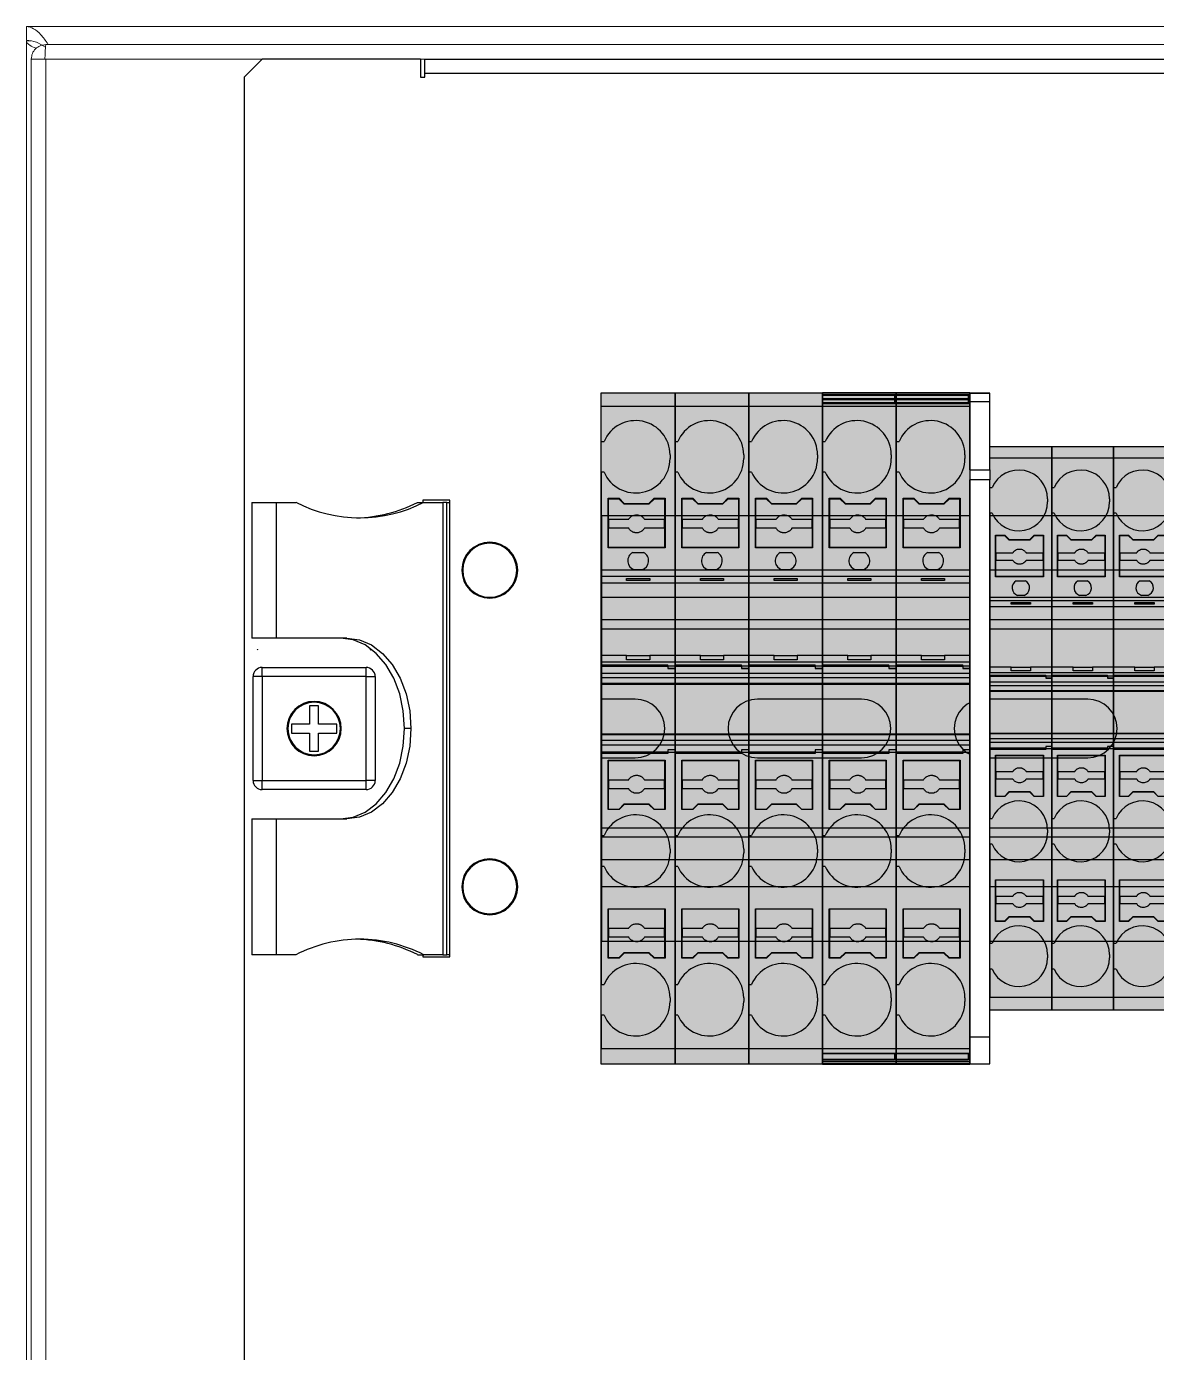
# Model space of a CAD drawing. Header units: millimetres. Extents: x -559267 to 5835, y 0 to 209897.
# Drawn here: x 1470 to 1594.9, y 3627.6 to 3774.2 of the extents above; entities that cross this region are included whole.
import ezdxf

# ---------------------------------------------------------------- set-up
doc = ezdxf.new("R2010")
doc.units = ezdxf.units.MM
doc.set_wipeout_variables(frame=1)

# ---------------------------------------------------------------- blocks, each defined once
blk = doc.blocks.new('A$C33a7f11e')
at = {"color": 7, "linetype": 'Continuous', "lineweight": 25}
for p, q in [((2, 148), (0, 146)), ((19.5, 148), (2, 148)), ((19.5, 148), (19.5, 146)), ((20, 146.4), (20, 148)), ((20, 148), (330, 148)), ((0, 146), (0, 2)), ((19.5, 146), (20, 146)), ((20, 146), (20, 146.4)), ((330, 146.4), (20, 146.4)), ((0.87, 99), (0.87, 84)), ((0.87, 99), (3.6, 99)), ((3.6, 84), (3.6, 99)), ((3.6, 99), (5.73, 99)), ((19.16, 99), (19.87, 99)), ((19.75, 99.25), (19.75, 99)), ((22.75, 99.25), (19.75, 99.25)), ((19.87, 99), (21.99, 99)), ((21.99, 99), (21.99, 49)), ((22.41, 99), (21.99, 99)), ((22.41, 49), (22.41, 99)), ((22.41, 99), (22.75, 99)), ((22.75, 48.75), (22.75, 99.25)), ((39.5, 97.5), (39.5, 50.5)), ((310.5, 97.5), (39.5, 97.5)), ((24.17, 91.5), (24.07, 91.5)), ((30.16, 91.5), (30.25, 91.5)), ((310.5, 91.5), (39.5, 91.5)), ((310.5, 86), (39.5, 86)), ((3.6, 84), (0.87, 84)), ((11.38, 84), (3.6, 84)), ((1.5, 82.73), (1.46, 82.71)), ((1.5, 82.76), (1.5, 82.73)), ((1.54, 82.71), (1.5, 82.73)), ((13.96, 82.71), (14, 82.73)), ((14, 82.76), (14, 82.73)), ((14, 82.73), (14.04, 82.71)), ((2, 79.75), (2, 80.75)), ((2, 80.75), (13.5, 80.75)), ((13.5, 79.75), (13.5, 80.75)), ((1, 68.25), (1, 79.75)), ((2, 79.75), (1, 79.75)), ((2, 79.75), (2, 68.25)), ((13.5, 79.75), (2, 79.75)), ((13.5, 79.75), (14.5, 79.75)), ((13.5, 68.25), (13.5, 79.75)), ((14.5, 79.75), (14.5, 68.25)), ((8.25, 76.5), (7.25, 76.5)), ((7.25, 76.5), (7.25, 74.5)), ((8.25, 74.5), (8.25, 76.5)), ((43.25, 77.25), (39.5, 77.25)), ((68.25, 77.25), (56.75, 77.25)), ((93.25, 77.25), (81.75, 77.25)), ((7.25, 74.5), (5.25, 74.5)), ((5.25, 74.5), (5.25, 73.5)), ((5.25, 73.5), (7.25, 73.5)), ((7.25, 73.5), (7.25, 71.5)), ((10.25, 74.5), (8.25, 74.5)), ((8.25, 71.5), (8.25, 73.5)), ((8.25, 73.5), (10.25, 73.5)), ((10.25, 73.5), (10.25, 74.5)), ((18.45, 74), (17.75, 74)), ((7.25, 71.5), (8.25, 71.5)), ((39.5, 70.75), (43.25, 70.75)), ((56.75, 70.75), (68.25, 70.75)), ((81.75, 70.75), (93.25, 70.75)), ((1, 68.25), (2, 68.25)), ((2, 67.25), (2, 68.25)), ((2, 68.25), (13.5, 68.25)), ((13.5, 67.25), (13.5, 68.25)), ((14.5, 68.25), (13.5, 68.25)), ((13.5, 67.25), (2, 67.25)), ((0.87, 64), (0.87, 49)), ((0.87, 64), (3.6, 64)), ((3.6, 49), (3.6, 64)), ((3.6, 64), (11.38, 64)), ((310.5, 62), (39.5, 62)), ((24.17, 56.5), (24.07, 56.5)), ((30.16, 56.5), (30.25, 56.5)), ((310.5, 56.5), (39.5, 56.5)), ((39.5, 50.5), (310.5, 50.5)), ((3.6, 49), (0.87, 49)), ((5.73, 49), (3.6, 49)), ((19.16, 49), (19.87, 49)), ((19.75, 49), (19.75, 48.75)), ((19.75, 48.75), (22.75, 48.75)), ((21.99, 49), (19.87, 49)), ((21.99, 49), (22.41, 49)), ((22.75, 49), (22.41, 49))]:
    blk.add_line(p, q, dxfattribs=at)
at = {"color": 8, "linetype": 'Continuous', "lineweight": 25}
for p, q in [((310.5, 88.5), (39.5, 88.5)), ((310.5, 85), (39.5, 85)), ((310.5, 63), (39.5, 63)), ((310.5, 59.5), (39.5, 59.5))]:
    blk.add_line(p, q, dxfattribs=at)
at = {"color": 7, "linetype": 'Continuous', "lineweight": 25, "flags": 128}
for points in [[(17.75, 74), (17.61, 75.95), (17.21, 77.83), (16.55, 79.56), (15.67, 81.07), (14.6, 82.31), (13.38, 83.24), (12.05, 83.81), (10.67, 84)], [(11.38, 84), (12.76, 83.81), (14.09, 83.24), (15.31, 82.31), (16.38, 81.07), (17.26, 79.56), (17.91, 77.83), (18.32, 75.95), (18.45, 74)], [(10.67, 64), (12.05, 64.19), (13.38, 64.76), (14.6, 65.69), (15.67, 66.93), (16.55, 68.44), (17.21, 70.17), (17.61, 72.05), (17.75, 74)], [(18.45, 74), (18.32, 72.05), (17.91, 70.17), (17.26, 68.44), (16.38, 66.93), (15.31, 65.69), (14.09, 64.76), (12.76, 64.19), (11.38, 64)]]:
    blk.add_lwpolyline(points, dxfattribs=at)
at = {"color": 7, "linetype": 'Continuous', "lineweight": 25}
for centre, radius, start, end in [((12.8, 112.79), 15.49, 242.8446, 297.1554), ((12, 113.08), 15.8, 271.6184, 296.9703), ((27.16, 91.5), 3.09, 0, 180), ((27.16, 91.5), 2.99, 0, 180), ((27.16, 91.5), 3.09, 180, 0), ((27.16, 91.5), 2.99, 180, 0), ((2, 79.75), 1, 90, 180), ((13.5, 79.75), 1, 0, 90), ((7.75, 74), 3, 0, 180), ((7.75, 74), 2.9, 0, 180), ((43.25, 74), 3.25, 0, 90), ((56.75, 74), 3.25, 90, 270), ((68.25, 74), 3.25, 0, 90), ((81.75, 74), 3.25, 90, 270), ((93.25, 74), 3.25, 0, 90), ((7.75, 74), 3, 180, 0), ((7.75, 74), 2.9, 180, 0), ((43.25, 74), 3.25, 270, 0), ((68.25, 74), 3.25, 270, 0), ((93.25, 74), 3.25, 270, 0), ((2, 68.25), 1, 180, 270), ((13.5, 68.25), 1, 270, 0), ((27.16, 56.5), 3.09, 0, 180), ((27.16, 56.5), 2.99, 0, 180), ((27.16, 56.5), 3.09, 180, 0), ((27.16, 56.5), 2.99, 180, 0), ((12.88, 34.95), 15.76, 90.2938, 116.9834), ((12, 34.92), 15.8, 63.0301, 88.3813), ((12.72, 34.95), 15.76, 63.0166, 89.7062)]:
    blk.add_arc(centre, radius, start, end, dxfattribs=at)
blk = doc.blocks.new('*U215')
blk.add_blockref('A$C33a7f11e', (-12, 536.23))
blk = doc.blocks.new('VPR-6-GY')
at = {"true_color": 0x939598}
h = blk.add_hatch(color=252, dxfattribs=at)
h.dxf.hatch_style = 1
h.paths.add_polyline_path([(0, 37.11), (0, -37.11), (8.15, -37.11), (8.15, 37.11)])
at = {"color": 0, "linetype": 'Continuous', "lineweight": 25}
for p, q in [((8.15, 35.59), (0, 35.59)), ((0, 31.73), (0.31, 31.73)), ((0, 28.33), (0, 31.73)), ((7.6, 30.23), (7.6, 29.83)), ((0.31, 28.33), (0, 28.33)), ((0, 28.33), (0, 16.79)), ((0.75, 25.45), (1.96, 25.45)), ((0.75, 19.95), (0.75, 25.45)), ((0.8, 23.13), (0.8, 25.4)), ((0.8, 25.4), (1.93, 25.4)), ((1.93, 25.4), (2.51, 24.83)), ((1.96, 25.45), (2.53, 24.88)), ((5.27, 24.88), (5.85, 25.45)), ((5.29, 24.83), (5.87, 25.4)), ((5.85, 25.45), (7.05, 25.45)), ((5.87, 25.4), (7, 25.4)), ((7, 25.4), (7, 23.13)), ((7.05, 25.45), (7.05, 19.95)), ((2.51, 24.83), (5.29, 24.83)), ((2.53, 24.88), (5.27, 24.88)), ((0.8, 23.13), (3.03, 23.13)), ((0.8, 23.13), (0.8, 22.13)), ((0.8, 20), (0.8, 22.13)), ((3.03, 22.13), (0.8, 22.13)), ((4.77, 23.13), (7, 23.13)), ((7, 22.13), (4.77, 22.13)), ((7, 22.13), (7, 23.13)), ((7, 22.13), (7, 20)), ((7.05, 19.95), (0.75, 19.95)), ((7, 20), (0.8, 20)), ((3.48, 19.45), (4.67, 19.45)), ((8.15, 16.79), (0, 16.79)), ((0, 16.79), (0, 16.08)), ((2.8, 16.37), (2.8, 16.58)), ((2.8, 16.58), (5.35, 16.58)), ((5.35, 16.37), (2.8, 16.37)), ((4.5, 17.53), (3.65, 17.53)), ((5.35, 16.58), (5.35, 16.37)), ((8.15, 16.79), (8.15, 16.08)), ((0, 16.08), (8.15, 16.08)), ((0, 16.08), (0, 8.08)), ((8.15, 16.08), (8.15, 8.08)), ((2.8, 8.08), (0, 8.08)), ((0, 8.08), (0, 7.36)), ((0, 7.03), (0, 7.36)), ((0, 7.36), (8.15, 7.36)), ((2.8, 7.58), (2.8, 8.08)), ((2.8, 8.08), (5.35, 8.08)), ((5.35, 7.58), (2.8, 7.58)), ((8.15, 8.08), (5.35, 8.08)), ((5.35, 8.08), (5.35, 7.58)), ((8.15, 8.08), (8.15, 7.36)), ((8.15, 6.92), (8.15, 7.36)), ((0, 7.03), (7.35, 7.03)), ((0, 6.83), (0, 6.12)), ((7.35, 6.83), (0, 6.83)), ((0, 6.12), (8.15, 6.12)), ((7.35, 6.92), (7.35, 7.03)), ((7.35, 6.92), (8.15, 6.92)), ((7.35, 6.92), (7.35, 6.63)), ((8.15, 6.63), (7.35, 6.63)), ((7.35, 6.63), (7.35, 6.61)), ((7.35, 6.61), (8.15, 6.61)), ((8.15, 6.92), (8.15, 6.63)), ((8.15, 6.63), (8.15, 6.61)), ((8.15, 6.12), (8.15, 6.56)), ((8.15, 5.6), (0, 5.6)), ((0, 5.6), (0, 4.95)), ((8.15, 4.95), (0, 4.95)), ((0, 4.9), (8.15, 4.9)), ((0, 4.86), (0, -0.61)), ((8.15, 4.95), (8.15, 5.6)), ((8.15, 4.86), (8.15, -0.61)), ((8.15, -0.65), (0, -0.65)), ((8.15, -0.7), (0, -0.7)), ((0, -0.7), (0, -1.35)), ((8.15, -1.35), (0, -1.35)), ((8.15, -1.35), (8.15, -0.7)), ((8.15, -1.86), (0, -1.86)), ((0, -1.86), (0, -2.57)), ((0, -2.57), (7.35, -2.57)), ((7.35, -2.77), (0, -2.77)), ((0, -2.77), (0, -11.85)), ((8.15, -2.36), (7.35, -2.36)), ((7.35, -2.36), (7.35, -2.38)), ((8.15, -2.38), (7.35, -2.38)), ((7.35, -2.38), (7.35, -2.67)), ((7.35, -2.67), (7.35, -2.77)), ((8.15, -2.67), (7.35, -2.67)), ((8.15, -2.31), (8.15, -1.86)), ((8.15, -2.36), (8.15, -2.38)), ((8.15, -2.38), (8.15, -2.67)), ((8.15, -2.67), (8.15, -35.39)), ((0.75, -3.5), (7.05, -3.5)), ((0.75, -8.97), (0.75, -3.5)), ((0.8, -3.55), (7, -3.55)), ((0.8, -5.67), (0.8, -3.55)), ((7, -3.55), (7, -5.67)), ((7.05, -3.5), (7.05, -8.97)), ((0.8, -5.67), (3.03, -5.67)), ((0.8, -5.67), (0.8, -6.67)), ((4.77, -5.67), (7, -5.67)), ((7, -6.67), (7, -5.67)), ((0.8, -8.95), (0.8, -6.67)), ((3.03, -6.67), (0.8, -6.67)), ((7, -6.67), (4.77, -6.67)), ((7, -6.67), (7, -8.95)), ((2.51, -8.37), (1.93, -8.95)), ((2.53, -8.4), (1.96, -8.97)), ((5.29, -8.37), (2.51, -8.37)), ((5.27, -8.4), (2.53, -8.4)), ((5.85, -8.97), (5.27, -8.4)), ((5.87, -8.95), (5.29, -8.37)), ((1.96, -8.97), (0.75, -8.97)), ((1.93, -8.95), (0.8, -8.95)), ((7.05, -8.97), (5.85, -8.97)), ((7, -8.95), (5.87, -8.95)), ((0, -11.85), (0.31, -11.85)), ((0, -15.25), (0, -11.85)), ((7.6, -13.35), (7.6, -13.75)), ((0.31, -15.25), (0, -15.25)), ((0, -15.25), (0, -28.29)), ((0.75, -19.94), (7.05, -19.94)), ((0.75, -25.41), (0.75, -19.94)), ((0.8, -19.96), (7, -19.96)), ((0.8, -22.09), (0.8, -19.96)), ((7, -19.96), (7, -22.09)), ((7.05, -19.94), (7.05, -25.41)), ((0.8, -22.09), (3.03, -22.09)), ((0.8, -22.09), (0.8, -23.09)), ((0.8, -25.36), (0.8, -23.09)), ((3.03, -23.09), (0.8, -23.09)), ((4.77, -22.09), (7, -22.09)), ((7, -23.09), (4.77, -23.09)), ((7, -23.09), (7, -22.09)), ((7, -23.09), (7, -25.36)), ((2.51, -24.79), (1.93, -25.36)), ((2.53, -24.84), (1.96, -25.41)), ((5.29, -24.79), (2.51, -24.79)), ((5.27, -24.84), (2.53, -24.84)), ((5.85, -25.41), (5.27, -24.84)), ((5.87, -25.36), (5.29, -24.79)), ((1.96, -25.41), (0.75, -25.41)), ((1.93, -25.36), (0.8, -25.36)), ((7.05, -25.41), (5.85, -25.41)), ((7, -25.36), (5.87, -25.36)), ((0, -28.29), (0.31, -28.29)), ((0, -31.69), (0, -28.29)), ((7.6, -29.79), (7.6, -30.19)), ((0.31, -31.69), (0, -31.69)), ((0, -31.69), (0, -35.39)), ((0, -35.39), (8.15, -35.39))]:
    blk.add_line(p, q, dxfattribs=at)
at = {"color": 0}
blk.add_lwpolyline([(0, 37.11), (8.15, 37.11), (8.15, -37.11), (0, -37.11), (0, 37.11)], dxfattribs=at)
at = {"color": 0, "linetype": 'Continuous', "lineweight": 25}
for centre, radius, start, end in [((3.8, 30.23), 3.8, 360, 156.7504), ((3.8, 29.83), 3.8, 203.2496, 0), ((3.98, 18.53), 1.05, 118.2425, 252.2472), ((4.18, 18.53), 1.05, 287.7528, 61.7575), ((3.8, -13.35), 3.8, 0, 156.7504), ((3.8, -13.75), 3.8, 203.2496, 0), ((3.8, -29.79), 3.8, 0, 156.7504), ((3.8, -30.19), 3.8, 203.2496, 0)]:
    blk.add_arc(centre, radius, start, end, dxfattribs=at)
for points, knots in [([(3.03, 23.13), (3.05, 23.16), (3.09, 23.22), (3.16, 23.3), (3.23, 23.37), (3.31, 23.44), (3.44, 23.52), (3.64, 23.6), (3.9, 23.64), (4.16, 23.6), (4.38, 23.51), (4.55, 23.4), (4.67, 23.27), (4.73, 23.18), (4.77, 23.13)], [0, 0, 0, 0, 0.05059, 0.10036, 0.149868, 0.199678, 0.250348, 0.375096, 0.500096, 0.624845, 0.749845, 0.833611, 0.916124, 1, 1, 1, 1]), ([(3.9, 21.63), (3.86, 21.63), (3.79, 21.63), (3.69, 21.65), (3.59, 21.67), (3.49, 21.71), (3.38, 21.77), (3.25, 21.86), (3.13, 21.98), (3.07, 22.08), (3.03, 22.13)], [0, 0, 0, 0, 0.101079, 0.200519, 0.299435, 0.398956, 0.500193, 0.667557, 0.832416, 1, 1, 1, 1]), ([(4.77, 22.13), (4.75, 22.1), (4.71, 22.04), (4.64, 21.96), (4.57, 21.88), (4.49, 21.82), (4.38, 21.75), (4.24, 21.68), (4.07, 21.63), (3.96, 21.63), (3.9, 21.63)], [0, 0, 0, 0, 0.101079, 0.200519, 0.299435, 0.398956, 0.500193, 0.667557, 0.832416, 1, 1, 1, 1]), ([(0, 6.83), (0, 6.84), (0, 6.87), (0, 6.9), (0, 6.94), (0, 6.98), (0, 7.02), (0, 7.02), (0, 7.03)], [0, 0, 0, 0, 0.1272, 0.249746, 0.3727, 0.501075, 0.749743, 1, 1, 1, 1]), ([(0, 6.12), (0, 6.12), (0, 6.1), (0, 6.03), (0, 5.99), (0, 5.88), (0, 5.82), (0, 5.7), (0, 5.65), (0, 5.6)], [0, 0, 0, 0, 0.25, 0.25, 0.5, 0.5, 0.75, 0.75, 1, 1, 1, 1]), ([(8.15, 5.6), (8.15, 5.65), (8.15, 5.7), (8.15, 5.82), (8.15, 5.88), (8.15, 5.99), (8.15, 6.03), (8.15, 6.1), (8.15, 6.12), (8.15, 6.12)], [0, 0, 0, 0, 0.25, 0.25, 0.5, 0.5, 0.75, 0.75, 1, 1, 1, 1]), ([(0, -1.35), (0, -1.39), (0, -1.45), (0, -1.56), (0, -1.62), (0, -1.73), (0, -1.78), (0, -1.85), (0, -1.86), (0, -1.86)], [0, 0, 0, 0, 0.25, 0.25, 0.5, 0.5, 0.75, 0.75, 1, 1, 1, 1]), ([(8.15, -1.86), (8.15, -1.86), (8.15, -1.85), (8.15, -1.78), (8.15, -1.73), (8.15, -1.62), (8.15, -1.56), (8.15, -1.45), (8.15, -1.39), (8.15, -1.35)], [0, 0, 0, 0, 0.25, 0.25, 0.5, 0.5, 0.75, 0.75, 1, 1, 1, 1]), ([(0, -2.77), (0, -2.77), (0, -2.77), (0, -2.76), (0, -2.74), (0, -2.71), (0, -2.65), (0, -2.6), (0, -2.57)], [0, 0, 0, 0, 0.1272, 0.249746, 0.3727, 0.501075, 0.749743, 1, 1, 1, 1]), ([(3.03, -5.67), (3.05, -5.64), (3.09, -5.58), (3.16, -5.5), (3.23, -5.43), (3.31, -5.36), (3.42, -5.29), (3.56, -5.23), (3.73, -5.18), (3.84, -5.18), (3.9, -5.17)], [0, 0, 0, 0, 0.101079, 0.200519, 0.299435, 0.398956, 0.500193, 0.667557, 0.832416, 1, 1, 1, 1]), ([(3.9, -5.17), (3.94, -5.18), (4.01, -5.18), (4.11, -5.19), (4.21, -5.22), (4.31, -5.26), (4.42, -5.32), (4.55, -5.4), (4.67, -5.53), (4.73, -5.62), (4.77, -5.67)], [0, 0, 0, 0, 0.101079, 0.200519, 0.299435, 0.398956, 0.500193, 0.667557, 0.832416, 1, 1, 1, 1]), ([(4.77, -6.67), (4.75, -6.7), (4.71, -6.76), (4.64, -6.84), (4.57, -6.92), (4.49, -6.98), (4.36, -7.07), (4.16, -7.15), (3.9, -7.18), (3.64, -7.15), (3.42, -7.06), (3.25, -6.94), (3.13, -6.82), (3.07, -6.72), (3.03, -6.67)], [0, 0, 0, 0, 0.05059, 0.10036, 0.149868, 0.199678, 0.250348, 0.375096, 0.500096, 0.624845, 0.749845, 0.833611, 0.916124, 1, 1, 1, 1]), ([(3.03, -22.09), (3.05, -22.06), (3.09, -22), (3.16, -21.92), (3.23, -21.84), (3.31, -21.78), (3.42, -21.71), (3.56, -21.64), (3.73, -21.6), (3.84, -21.59), (3.9, -21.59)], [0, 0, 0, 0, 0.101079, 0.200519, 0.299435, 0.398956, 0.500193, 0.667557, 0.832416, 1, 1, 1, 1]), ([(3.9, -21.59), (3.94, -21.59), (4.01, -21.59), (4.11, -21.61), (4.21, -21.64), (4.31, -21.67), (4.42, -21.73), (4.55, -21.82), (4.67, -21.94), (4.73, -22.04), (4.77, -22.09)], [0, 0, 0, 0, 0.101079, 0.200519, 0.299435, 0.398956, 0.500193, 0.667557, 0.832416, 1, 1, 1, 1]), ([(4.77, -23.09), (4.75, -23.12), (4.71, -23.18), (4.64, -23.26), (4.57, -23.33), (4.49, -23.4), (4.36, -23.48), (4.16, -23.57), (3.9, -23.6), (3.64, -23.57), (3.42, -23.48), (3.25, -23.36), (3.13, -23.24), (3.07, -23.14), (3.03, -23.09)], [0, 0, 0, 0, 0.05059, 0.10036, 0.149868, 0.199678, 0.250348, 0.375096, 0.500096, 0.624845, 0.749845, 0.833611, 0.916124, 1, 1, 1, 1])]:
    blk.add_open_spline(points, degree=3, knots=knots, dxfattribs=at)
blk = doc.blocks.new('VPR-6-BU')
at = {"true_color": 0x2776bb}
h = blk.add_hatch(color=152, dxfattribs=at)
h.dxf.hatch_style = 1
h.paths.add_polyline_path([(0, 37.11), (0, -37.11), (8.15, -37.11), (8.15, 37.11)])
at = {"color": 0, "linetype": 'Continuous', "lineweight": 25}
for p, q in [((8.15, 37.11), (0, 37.11)), ((0, 37.1), (8.15, 37.1)), ((0, 36.9), (0, 37.1)), ((0, 36.9), (8.15, 36.9)), ((0, 36.9), (0, 36.84)), ((0, 36.84), (7.95, 36.84)), ((7.95, 36.84), (7.95, 36.69)), ((7.95, 36.69), (7.95, 35.99)), ((7.95, 36.69), (8.15, 36.69)), ((8.15, 36.9), (8.15, 37.1)), ((8.15, 36.69), (8.15, 36.9)), ((8.15, 36.69), (8.15, 36.03)), ((0, 36.49), (7.95, 36.49)), ((7.95, 36.31), (0, 36.31)), ((0, 36.31), (0, 36.03)), ((8.15, 35.99), (0, 35.99)), ((8.15, 35.98), (0, 35.98)), ((0, 35.98), (0, 35.89)), ((8.15, 35.89), (0, 35.89)), ((0, 35.59), (0, 35.89)), ((8.15, 35.59), (0, 35.59)), ((0, 35.59), (0, 31.73)), ((8.15, 35.89), (8.15, 35.98)), ((8.15, 35.59), (8.15, 35.89)), ((8.15, 35.59), (8.15, 16.79)), ((0, 31.73), (0.31, 31.73)), ((0, 28.33), (0, 31.73)), ((7.6, 30.23), (7.6, 29.83)), ((0.31, 28.33), (0, 28.33)), ((0, 28.33), (0, 16.79)), ((0.75, 25.45), (1.96, 25.45)), ((0.75, 19.95), (0.75, 25.45)), ((0.8, 23.13), (0.8, 25.4)), ((0.8, 25.4), (1.93, 25.4)), ((1.93, 25.4), (2.51, 24.83)), ((1.96, 25.45), (2.53, 24.88)), ((5.27, 24.88), (5.85, 25.45)), ((5.29, 24.83), (5.87, 25.4)), ((5.85, 25.45), (7.05, 25.45)), ((5.87, 25.4), (7, 25.4)), ((7, 25.4), (7, 23.13)), ((7.05, 25.45), (7.05, 19.95)), ((2.51, 24.83), (5.29, 24.83)), ((2.53, 24.88), (5.27, 24.88)), ((0.8, 23.13), (3.03, 23.13)), ((0.8, 23.13), (0.8, 22.13)), ((0.8, 20), (0.8, 22.13)), ((3.03, 22.13), (0.8, 22.13)), ((4.77, 23.13), (7, 23.13)), ((7, 22.13), (4.77, 22.13)), ((7, 22.13), (7, 23.13)), ((7, 22.13), (7, 20)), ((7.05, 19.95), (0.75, 19.95)), ((7, 20), (0.8, 20)), ((3.48, 19.45), (4.67, 19.45)), ((8.15, 16.79), (0, 16.79)), ((0, 16.79), (0, 16.08)), ((2.8, 16.37), (2.8, 16.58)), ((2.8, 16.58), (5.35, 16.58)), ((5.35, 16.37), (2.8, 16.37)), ((4.5, 17.53), (3.65, 17.53)), ((5.35, 16.58), (5.35, 16.37)), ((8.15, 16.79), (8.15, 16.08)), ((0, 16.08), (8.15, 16.08)), ((0, 16.08), (0, 8.08)), ((8.15, 16.08), (8.15, 8.08)), ((2.8, 8.08), (0, 8.08)), ((0, 8.08), (0, 7.36)), ((0, 7.03), (0, 7.36)), ((0, 7.36), (8.15, 7.36)), ((2.8, 7.58), (2.8, 8.08)), ((2.8, 8.08), (5.35, 8.08)), ((5.35, 7.58), (2.8, 7.58)), ((8.15, 8.08), (5.35, 8.08)), ((5.35, 8.08), (5.35, 7.58)), ((8.15, 8.08), (8.15, 7.36)), ((8.15, 6.92), (8.15, 7.36)), ((0, 7.03), (7.35, 7.03)), ((0, 6.83), (0, 6.12)), ((7.35, 6.83), (0, 6.83)), ((0, 6.12), (8.15, 6.12)), ((7.35, 6.92), (7.35, 7.03)), ((7.35, 6.92), (8.15, 6.92)), ((7.35, 6.92), (7.35, 6.63)), ((8.15, 6.63), (7.35, 6.63)), ((7.35, 6.63), (7.35, 6.61)), ((7.35, 6.61), (8.15, 6.61)), ((8.15, 6.92), (8.15, 6.63)), ((8.15, 6.63), (8.15, 6.61)), ((8.15, 6.12), (8.15, 6.56)), ((8.15, 5.6), (0, 5.6)), ((0, 5.6), (0, 4.95)), ((8.15, 4.95), (0, 4.95)), ((0, 4.9), (8.15, 4.9)), ((0, 4.86), (0, -0.61)), ((8.15, 4.95), (8.15, 5.6)), ((8.15, 4.86), (8.15, -0.61)), ((8.15, -0.65), (0, -0.65)), ((8.15, -0.7), (0, -0.7)), ((0, -0.7), (0, -1.35)), ((8.15, -1.35), (0, -1.35)), ((8.15, -1.35), (8.15, -0.7)), ((8.15, -1.86), (0, -1.86)), ((0, -1.86), (0, -2.57)), ((0, -2.57), (7.35, -2.57)), ((7.35, -2.77), (0, -2.77)), ((0, -2.77), (0, -11.85)), ((8.15, -2.36), (7.35, -2.36)), ((7.35, -2.36), (7.35, -2.38)), ((8.15, -2.38), (7.35, -2.38)), ((7.35, -2.38), (7.35, -2.67)), ((7.35, -2.67), (7.35, -2.77)), ((8.15, -2.67), (7.35, -2.67)), ((8.15, -2.31), (8.15, -1.86)), ((8.15, -2.36), (8.15, -2.38)), ((8.15, -2.38), (8.15, -2.67)), ((8.15, -2.67), (8.15, -35.39)), ((0.75, -3.5), (7.05, -3.5)), ((0.75, -8.97), (0.75, -3.5)), ((0.8, -3.55), (7, -3.55)), ((0.8, -5.67), (0.8, -3.55)), ((7, -3.55), (7, -5.67)), ((7.05, -3.5), (7.05, -8.97)), ((0.8, -5.67), (3.03, -5.67)), ((0.8, -5.67), (0.8, -6.67)), ((4.77, -5.67), (7, -5.67)), ((7, -6.67), (7, -5.67)), ((0.8, -8.95), (0.8, -6.67)), ((3.03, -6.67), (0.8, -6.67)), ((7, -6.67), (4.77, -6.67)), ((7, -6.67), (7, -8.95)), ((2.51, -8.37), (1.93, -8.95)), ((2.53, -8.4), (1.96, -8.97)), ((5.29, -8.37), (2.51, -8.37)), ((5.27, -8.4), (2.53, -8.4)), ((5.85, -8.97), (5.27, -8.4)), ((5.87, -8.95), (5.29, -8.37)), ((1.96, -8.97), (0.75, -8.97)), ((1.93, -8.95), (0.8, -8.95)), ((7.05, -8.97), (5.85, -8.97)), ((7, -8.95), (5.87, -8.95)), ((0, -11.85), (0.31, -11.85)), ((0, -15.25), (0, -11.85)), ((7.6, -13.35), (7.6, -13.75)), ((0.31, -15.25), (0, -15.25)), ((0, -15.25), (0, -28.29)), ((0.75, -19.94), (7.05, -19.94)), ((0.75, -25.41), (0.75, -19.94)), ((0.8, -19.96), (7, -19.96)), ((0.8, -22.09), (0.8, -19.96)), ((7, -19.96), (7, -22.09)), ((7.05, -19.94), (7.05, -25.41)), ((0.8, -22.09), (3.03, -22.09)), ((0.8, -22.09), (0.8, -23.09)), ((0.8, -25.36), (0.8, -23.09)), ((3.03, -23.09), (0.8, -23.09)), ((4.77, -22.09), (7, -22.09)), ((7, -23.09), (4.77, -23.09)), ((7, -23.09), (7, -22.09)), ((7, -23.09), (7, -25.36)), ((2.51, -24.79), (1.93, -25.36)), ((2.53, -24.84), (1.96, -25.41)), ((5.29, -24.79), (2.51, -24.79)), ((5.27, -24.84), (2.53, -24.84)), ((5.85, -25.41), (5.27, -24.84)), ((5.87, -25.36), (5.29, -24.79)), ((1.96, -25.41), (0.75, -25.41)), ((1.93, -25.36), (0.8, -25.36)), ((7.05, -25.41), (5.85, -25.41)), ((7, -25.36), (5.87, -25.36)), ((0, -28.29), (0.31, -28.29)), ((0, -31.69), (0, -28.29)), ((7.6, -29.79), (7.6, -30.19)), ((0.31, -31.69), (0, -31.69)), ((0, -31.69), (0, -35.39)), ((0, -35.39), (8.15, -35.39)), ((0, -35.88), (0, -35.39)), ((0, -35.88), (8.15, -35.88)), ((0, -35.93), (8.15, -35.93)), ((0, -35.93), (8.15, -35.93)), ((0, -36), (0, -36.56)), ((0, -36.55), (7.95, -36.55)), ((7.95, -35.93), (7.95, -36.63)), ((8.15, -35.88), (8.15, -35.39)), ((8.15, -35.97), (8.15, -36.65)), ((7.95, -36.68), (0, -36.68)), ((0, -36.68), (0, -36.87)), ((8.15, -36.87), (0, -36.87)), ((0, -37.06), (0, -36.87)), ((8.15, -37.06), (0, -37.06)), ((0, -37.07), (8.15, -37.07)), ((0, -37.11), (8.15, -37.11)), ((7.95, -36.65), (7.95, -36.68)), ((8.15, -36.65), (7.95, -36.65)), ((8.15, -36.87), (8.15, -36.65)), ((8.15, -37.06), (8.15, -36.87))]:
    blk.add_line(p, q, dxfattribs=at)
at = {"color": 0}
blk.add_lwpolyline([(0, 37.11), (8.15, 37.11), (8.15, -37.11), (0, -37.11), (0, 37.11)], dxfattribs=at)
at = {"color": 0, "linetype": 'Continuous', "lineweight": 25}
for centre, radius, start, end in [((3.8, 30.23), 3.8, 360, 156.7504), ((3.8, 29.83), 3.8, 203.2496, 0), ((3.97, 18.53), 1.05, 118.2425, 252.2472), ((4.17, 18.53), 1.05, 287.7528, 61.7575), ((3.8, -13.35), 3.8, 0, 156.7504), ((3.8, -13.75), 3.8, 203.2496, 0), ((3.8, -29.79), 3.8, 0, 156.7504), ((3.8, -30.19), 3.8, 203.2496, 0)]:
    blk.add_arc(centre, radius, start, end, dxfattribs=at)
for points, knots in [([(0, 36.84), (0, 36.78), (0, 36.71), (0, 36.59), (0, 36.53), (0, 36.49)], [0, 0, 0, 0, 0.5, 0.5, 1, 1, 1, 1]), ([(0, 36.31), (0, 36.33), (0, 36.36), (0, 36.41), (0, 36.46), (0, 36.48), (0, 36.49)], [0, 0, 0, 0, 0.254644, 0.5, 0.745356, 1, 1, 1, 1]), ([(3.03, 23.13), (3.05, 23.16), (3.09, 23.22), (3.16, 23.3), (3.23, 23.37), (3.31, 23.44), (3.44, 23.52), (3.64, 23.6), (3.9, 23.64), (4.16, 23.6), (4.38, 23.51), (4.55, 23.4), (4.67, 23.27), (4.73, 23.18), (4.77, 23.13)], [0, 0, 0, 0, 0.05059, 0.10036, 0.149868, 0.199678, 0.250348, 0.375096, 0.500096, 0.624845, 0.749845, 0.833611, 0.916124, 1, 1, 1, 1]), ([(3.9, 21.63), (3.86, 21.63), (3.79, 21.63), (3.69, 21.65), (3.59, 21.67), (3.49, 21.71), (3.38, 21.77), (3.25, 21.86), (3.13, 21.98), (3.07, 22.08), (3.03, 22.13)], [0, 0, 0, 0, 0.101079, 0.200519, 0.299435, 0.398956, 0.500193, 0.667557, 0.832416, 1, 1, 1, 1]), ([(4.77, 22.13), (4.75, 22.1), (4.71, 22.04), (4.64, 21.96), (4.57, 21.88), (4.49, 21.82), (4.38, 21.75), (4.24, 21.68), (4.07, 21.63), (3.96, 21.63), (3.9, 21.63)], [0, 0, 0, 0, 0.101079, 0.200519, 0.299435, 0.398956, 0.500193, 0.667557, 0.832416, 1, 1, 1, 1]), ([(0, 6.83), (0, 6.84), (0, 6.87), (0, 6.9), (0, 6.94), (0, 6.98), (0, 7.02), (0, 7.02), (0, 7.03)], [0, 0, 0, 0, 0.1272, 0.249746, 0.3727, 0.501075, 0.749743, 1, 1, 1, 1]), ([(0, 6.12), (0, 6.12), (0, 6.1), (0, 6.03), (0, 5.99), (0, 5.88), (0, 5.82), (0, 5.7), (0, 5.65), (0, 5.6)], [0, 0, 0, 0, 0.25, 0.25, 0.5, 0.5, 0.75, 0.75, 1, 1, 1, 1]), ([(8.15, 5.6), (8.15, 5.65), (8.15, 5.7), (8.15, 5.82), (8.15, 5.88), (8.15, 5.99), (8.15, 6.03), (8.15, 6.1), (8.15, 6.12), (8.15, 6.12)], [0, 0, 0, 0, 0.25, 0.25, 0.5, 0.5, 0.75, 0.75, 1, 1, 1, 1]), ([(0, -1.35), (0, -1.39), (0, -1.45), (0, -1.56), (0, -1.62), (0, -1.73), (0, -1.78), (0, -1.85), (0, -1.86), (0, -1.86)], [0, 0, 0, 0, 0.25, 0.25, 0.5, 0.5, 0.75, 0.75, 1, 1, 1, 1]), ([(8.15, -1.86), (8.15, -1.86), (8.15, -1.85), (8.15, -1.78), (8.15, -1.73), (8.15, -1.62), (8.15, -1.56), (8.15, -1.45), (8.15, -1.39), (8.15, -1.35)], [0, 0, 0, 0, 0.25, 0.25, 0.5, 0.5, 0.75, 0.75, 1, 1, 1, 1]), ([(0, -2.77), (0, -2.77), (0, -2.77), (0, -2.76), (0, -2.74), (0, -2.71), (0, -2.65), (0, -2.6), (0, -2.57)], [0, 0, 0, 0, 0.1272, 0.249746, 0.3727, 0.501075, 0.749743, 1, 1, 1, 1]), ([(3.03, -5.67), (3.05, -5.64), (3.09, -5.58), (3.16, -5.5), (3.23, -5.43), (3.31, -5.36), (3.42, -5.29), (3.56, -5.23), (3.73, -5.18), (3.84, -5.18), (3.9, -5.17)], [0, 0, 0, 0, 0.101079, 0.200519, 0.299435, 0.398956, 0.500193, 0.667557, 0.832416, 1, 1, 1, 1]), ([(3.9, -5.17), (3.94, -5.18), (4.01, -5.18), (4.11, -5.19), (4.21, -5.22), (4.31, -5.26), (4.42, -5.32), (4.55, -5.4), (4.67, -5.53), (4.73, -5.62), (4.77, -5.67)], [0, 0, 0, 0, 0.101079, 0.200519, 0.299435, 0.398956, 0.500193, 0.667557, 0.832416, 1, 1, 1, 1]), ([(4.77, -6.67), (4.75, -6.7), (4.71, -6.76), (4.64, -6.84), (4.57, -6.92), (4.49, -6.98), (4.36, -7.07), (4.16, -7.15), (3.9, -7.18), (3.64, -7.15), (3.42, -7.06), (3.25, -6.94), (3.13, -6.82), (3.07, -6.72), (3.03, -6.67)], [0, 0, 0, 0, 0.05059, 0.10036, 0.149868, 0.199678, 0.250348, 0.375096, 0.500096, 0.624845, 0.749845, 0.833611, 0.916124, 1, 1, 1, 1]), ([(3.03, -22.09), (3.05, -22.06), (3.09, -22), (3.16, -21.92), (3.23, -21.84), (3.31, -21.78), (3.42, -21.71), (3.56, -21.64), (3.73, -21.6), (3.84, -21.59), (3.9, -21.59)], [0, 0, 0, 0, 0.101079, 0.200519, 0.299435, 0.398956, 0.500193, 0.667557, 0.832416, 1, 1, 1, 1]), ([(3.9, -21.59), (3.94, -21.59), (4.01, -21.59), (4.11, -21.61), (4.21, -21.64), (4.31, -21.67), (4.42, -21.73), (4.55, -21.82), (4.67, -21.94), (4.73, -22.04), (4.77, -22.09)], [0, 0, 0, 0, 0.101079, 0.200519, 0.299435, 0.398956, 0.500193, 0.667557, 0.832416, 1, 1, 1, 1]), ([(4.77, -23.09), (4.75, -23.12), (4.71, -23.18), (4.64, -23.26), (4.57, -23.33), (4.49, -23.4), (4.36, -23.48), (4.16, -23.57), (3.9, -23.6), (3.64, -23.57), (3.42, -23.48), (3.25, -23.36), (3.13, -23.24), (3.07, -23.14), (3.03, -23.09)], [0, 0, 0, 0, 0.05059, 0.10036, 0.149868, 0.199678, 0.250348, 0.375096, 0.500096, 0.624845, 0.749845, 0.833611, 0.916124, 1, 1, 1, 1]), ([(0, -36.55), (0, -36.55), (0, -36.56), (0, -36.61), (0, -36.65), (0, -36.68)], [0, 0, 0, 0, 0.5, 0.5, 1, 1, 1, 1])]:
    blk.add_open_spline(points, degree=3, knots=knots, dxfattribs=at)
blk.add_open_spline([(7.95, -36.65), (7.95, -36.64), (7.95, -36.64), (7.95, -36.63)], degree=3, dxfattribs=at)
blk = doc.blocks.new('D-VPR-6')
at = {"color": 0}
blk.add_wipeout([(0, 37.08), (2.2, 37.08), (2.2, -37.08), (0, -37.08)], dxfattribs=at)
at = {"color": 0, "linetype": 'Continuous', "lineweight": 25}
for p, q in [((2.2, 37.08), (0, 37.08)), ((0, 36.14), (0, 37.08)), ((0, 37.08), (2.2, 37.08)), ((2.2, 37.08), (0, 37.08)), ((0, 37.08), (0, 37.08)), ((2.2, 36.14), (2.2, 37.08)), ((0, 36.14), (2.2, 36.14)), ((0, 28.59), (0, 36.14)), ((2.2, 28.59), (2.2, 36.14)), ((0, 28.59), (2.2, 28.59)), ((0, 28.59), (0, 27.48)), ((2.2, 28.59), (2.2, 27.48)), ((2.2, 27.48), (0, 27.48)), ((0, -34.08), (0, 27.48)), ((2.2, -34.08), (2.2, 27.48)), ((0, -34.08), (2.2, -34.08)), ((0, -37.08), (0, -34.08)), ((2.2, -37.08), (2.2, -34.08)), ((0, -37.08), (2.2, -37.08)), ((0, -37.08), (2.2, -37.08)), ((0, -37.08), (0, -37.08))]:
    blk.add_line(p, q, dxfattribs=at)
at = {"color": 0, "linetype": 'Continuous'}
for q in [(2.12, -3.3), (2.2, -3.26)]:
    blk.add_line((2.2, -3.3), q, dxfattribs=at)
blk.add_point((2.2, -3.3), dxfattribs=at)
blk = doc.blocks.new('3+1')
at = {"color": 0, "linetype": 'Continuous', "lineweight": 25}
for p, q in [((32.6, 36.9), (32.6, 37.1)), ((32.6, 36.9), (32.6, 36.84)), ((32.6, 36.31), (32.6, 36.03)), ((32.6, 35.98), (32.6, 35.89)), ((32.6, 35.59), (32.6, 35.89)), ((32.6, 35.59), (32.6, 31.73)), ((32.6, 31.73), (32.91, 31.73)), ((32.6, 28.33), (32.6, 31.73)), ((32.91, 28.33), (32.6, 28.33)), ((32.6, 28.33), (32.6, 16.79)), ((33.35, 25.45), (34.56, 25.45)), ((33.35, 19.95), (33.35, 25.45)), ((33.4, 23.13), (33.4, 25.4)), ((33.4, 25.4), (34.53, 25.4)), ((34.53, 25.4), (35.11, 24.83)), ((34.56, 25.45), (35.13, 24.88)), ((37.87, 24.88), (38.45, 25.45)), ((37.89, 24.83), (38.47, 25.4)), ((38.45, 25.45), (39.65, 25.45)), ((38.47, 25.4), (39.6, 25.4)), ((39.6, 25.4), (39.6, 23.13)), ((39.65, 25.45), (39.65, 19.95)), ((35.11, 24.83), (37.89, 24.83)), ((35.13, 24.88), (37.87, 24.88)), ((33.4, 23.13), (35.63, 23.13)), ((33.4, 23.13), (33.4, 22.13)), ((33.4, 20), (33.4, 22.13)), ((35.63, 22.13), (33.4, 22.13)), ((37.37, 23.13), (39.6, 23.13)), ((39.6, 22.13), (37.37, 22.13)), ((39.6, 22.13), (39.6, 23.13)), ((39.6, 22.13), (39.6, 20)), ((39.65, 19.95), (33.35, 19.95)), ((39.6, 20), (33.4, 20)), ((36.08, 19.45), (37.27, 19.45)), ((32.6, 16.79), (32.6, 16.08)), ((35.4, 16.37), (35.4, 16.58)), ((35.4, 16.58), (37.95, 16.58)), ((37.95, 16.37), (35.4, 16.37)), ((37.1, 17.53), (36.25, 17.53)), ((37.95, 16.58), (37.95, 16.37)), ((32.6, 16.08), (32.6, 8.08)), ((35.4, 8.08), (32.6, 8.08)), ((32.6, 8.08), (32.6, 7.36)), ((32.6, 7.03), (32.6, 7.36)), ((35.4, 7.58), (35.4, 8.08)), ((35.4, 8.08), (37.95, 8.08)), ((37.95, 7.58), (35.4, 7.58)), ((37.95, 8.08), (37.95, 7.58)), ((32.6, 7.03), (39.95, 7.03)), ((32.6, 6.83), (32.6, 6.12)), ((39.95, 6.83), (32.6, 6.83)), ((39.95, 6.92), (39.95, 7.03)), ((39.95, 6.92), (39.95, 6.63)), ((39.95, 6.63), (39.95, 6.61)), ((32.6, 5.6), (32.6, 4.95)), ((32.6, 4.86), (32.6, -0.61)), ((32.6, -0.7), (32.6, -1.35)), ((32.6, -1.86), (32.6, -2.57)), ((32.6, -2.57), (39.95, -2.57)), ((39.95, -2.77), (32.6, -2.77)), ((32.6, -2.77), (32.6, -11.85)), ((39.95, -2.36), (39.95, -2.38)), ((39.95, -2.38), (39.95, -2.67)), ((39.95, -2.67), (39.95, -2.77)), ((33.35, -3.5), (39.65, -3.5)), ((33.35, -8.97), (33.35, -3.5)), ((33.4, -3.55), (39.6, -3.55)), ((33.4, -5.67), (33.4, -3.55)), ((39.6, -3.55), (39.6, -5.67)), ((39.65, -3.5), (39.65, -8.97)), ((33.4, -5.67), (35.63, -5.67)), ((33.4, -5.67), (33.4, -6.67)), ((37.37, -5.67), (39.6, -5.67)), ((39.6, -6.67), (39.6, -5.67)), ((33.4, -8.95), (33.4, -6.67)), ((35.63, -6.67), (33.4, -6.67)), ((39.6, -6.67), (37.37, -6.67)), ((39.6, -6.67), (39.6, -8.95)), ((35.11, -8.37), (34.53, -8.95)), ((35.13, -8.4), (34.56, -8.97)), ((37.89, -8.37), (35.11, -8.37)), ((37.87, -8.4), (35.13, -8.4)), ((38.45, -8.97), (37.87, -8.4)), ((38.47, -8.95), (37.89, -8.37)), ((34.56, -8.97), (33.35, -8.97)), ((34.53, -8.95), (33.4, -8.95)), ((39.65, -8.97), (38.45, -8.97)), ((39.6, -8.95), (38.47, -8.95)), ((32.6, -11.85), (32.91, -11.85)), ((32.6, -15.25), (32.6, -11.85)), ((32.91, -15.25), (32.6, -15.25)), ((32.6, -15.25), (32.6, -28.29)), ((33.35, -19.94), (39.65, -19.94)), ((33.35, -25.41), (33.35, -19.94)), ((33.4, -19.96), (39.6, -19.96)), ((33.4, -22.09), (33.4, -19.96)), ((39.6, -19.96), (39.6, -22.09)), ((39.65, -19.94), (39.65, -25.41)), ((33.4, -22.09), (35.63, -22.09)), ((33.4, -22.09), (33.4, -23.09)), ((33.4, -25.36), (33.4, -23.09)), ((35.63, -23.09), (33.4, -23.09)), ((37.37, -22.09), (39.6, -22.09)), ((39.6, -23.09), (37.37, -23.09)), ((39.6, -23.09), (39.6, -22.09)), ((39.6, -23.09), (39.6, -25.36)), ((35.11, -24.79), (34.53, -25.36)), ((35.13, -24.84), (34.56, -25.41)), ((37.89, -24.79), (35.11, -24.79)), ((37.87, -24.84), (35.13, -24.84)), ((38.45, -25.41), (37.87, -24.84)), ((38.47, -25.36), (37.89, -24.79)), ((34.56, -25.41), (33.35, -25.41)), ((34.53, -25.36), (33.4, -25.36)), ((39.65, -25.41), (38.45, -25.41)), ((39.6, -25.36), (38.47, -25.36)), ((32.6, -28.29), (32.91, -28.29)), ((32.6, -31.69), (32.6, -28.29)), ((32.91, -31.69), (32.6, -31.69)), ((32.6, -31.69), (32.6, -35.39)), ((32.6, -35.88), (32.6, -35.39)), ((32.6, -36), (32.6, -36.56)), ((32.6, -36.68), (32.6, -36.87)), ((32.6, -37.06), (32.6, -36.87))]:
    blk.add_line(p, q, dxfattribs=at)
for centre, start, end in [((36.58, 18.53), 118.2425, 252.2472), ((36.78, 18.53), 287.7528, 61.7575)]:
    blk.add_arc(centre, 1.05, start, end, dxfattribs=at)
for points, knots in [([(32.6, 36.84), (32.6, 36.78), (32.6, 36.71), (32.6, 36.59), (32.6, 36.53), (32.6, 36.49)], [0, 0, 0, 0, 0.5, 0.5, 1, 1, 1, 1]), ([(32.6, 36.31), (32.6, 36.33), (32.6, 36.36), (32.6, 36.41), (32.6, 36.46), (32.6, 36.48), (32.6, 36.49)], [0, 0, 0, 0, 0.254644, 0.5, 0.745356, 1, 1, 1, 1]), ([(35.63, 23.13), (35.65, 23.16), (35.69, 23.22), (35.76, 23.3), (35.83, 23.37), (35.91, 23.44), (36.04, 23.52), (36.24, 23.6), (36.5, 23.64), (36.76, 23.6), (36.98, 23.51), (37.15, 23.4), (37.27, 23.27), (37.33, 23.18), (37.37, 23.13)], [0, 0, 0, 0, 0.05059, 0.10036, 0.149868, 0.199678, 0.250348, 0.375096, 0.500096, 0.624845, 0.749845, 0.833611, 0.916124, 1, 1, 1, 1]), ([(36.5, 21.63), (36.46, 21.63), (36.39, 21.63), (36.29, 21.65), (36.19, 21.67), (36.09, 21.71), (35.98, 21.77), (35.85, 21.86), (35.73, 21.98), (35.67, 22.08), (35.63, 22.13)], [0, 0, 0, 0, 0.101079, 0.200519, 0.299435, 0.398956, 0.500193, 0.667557, 0.832416, 1, 1, 1, 1]), ([(37.37, 22.13), (37.35, 22.1), (37.31, 22.04), (37.24, 21.96), (37.17, 21.88), (37.09, 21.82), (36.98, 21.75), (36.84, 21.68), (36.67, 21.63), (36.56, 21.63), (36.5, 21.63)], [0, 0, 0, 0, 0.101079, 0.200519, 0.299435, 0.398956, 0.500193, 0.667557, 0.832416, 1, 1, 1, 1]), ([(32.6, 6.83), (32.6, 6.84), (32.6, 6.87), (32.6, 6.9), (32.6, 6.94), (32.6, 6.98), (32.6, 7.02), (32.6, 7.02), (32.6, 7.03)], [0, 0, 0, 0, 0.1272, 0.249746, 0.3727, 0.501075, 0.749743, 1, 1, 1, 1]), ([(32.6, 6.12), (32.6, 6.12), (32.6, 6.1), (32.6, 6.03), (32.6, 5.99), (32.6, 5.88), (32.6, 5.82), (32.6, 5.7), (32.6, 5.65), (32.6, 5.6)], [0, 0, 0, 0, 0.25, 0.25, 0.5, 0.5, 0.75, 0.75, 1, 1, 1, 1]), ([(32.6, -1.35), (32.6, -1.39), (32.6, -1.45), (32.6, -1.56), (32.6, -1.62), (32.6, -1.73), (32.6, -1.78), (32.6, -1.85), (32.6, -1.86), (32.6, -1.86)], [0, 0, 0, 0, 0.25, 0.25, 0.5, 0.5, 0.75, 0.75, 1, 1, 1, 1]), ([(32.6, -2.77), (32.6, -2.77), (32.6, -2.77), (32.6, -2.76), (32.6, -2.74), (32.6, -2.71), (32.6, -2.65), (32.6, -2.6), (32.6, -2.57)], [0, 0, 0, 0, 0.1272, 0.249746, 0.3727, 0.501075, 0.749743, 1, 1, 1, 1]), ([(35.63, -5.67), (35.65, -5.64), (35.69, -5.58), (35.76, -5.5), (35.83, -5.43), (35.91, -5.36), (36.02, -5.29), (36.16, -5.23), (36.33, -5.18), (36.44, -5.18), (36.5, -5.17)], [0, 0, 0, 0, 0.101079, 0.200519, 0.299435, 0.398956, 0.500193, 0.667557, 0.832416, 1, 1, 1, 1]), ([(36.5, -5.17), (36.54, -5.18), (36.61, -5.18), (36.71, -5.19), (36.81, -5.22), (36.91, -5.26), (37.02, -5.32), (37.15, -5.4), (37.27, -5.53), (37.33, -5.62), (37.37, -5.67)], [0, 0, 0, 0, 0.101079, 0.200519, 0.299435, 0.398956, 0.500193, 0.667557, 0.832416, 1, 1, 1, 1]), ([(37.37, -6.67), (37.35, -6.7), (37.31, -6.76), (37.24, -6.84), (37.17, -6.92), (37.09, -6.98), (36.96, -7.07), (36.76, -7.15), (36.5, -7.18), (36.24, -7.15), (36.02, -7.06), (35.85, -6.94), (35.73, -6.82), (35.67, -6.72), (35.63, -6.67)], [0, 0, 0, 0, 0.05059, 0.10036, 0.149868, 0.199678, 0.250348, 0.375096, 0.500096, 0.624845, 0.749845, 0.833611, 0.916124, 1, 1, 1, 1]), ([(35.63, -22.09), (35.65, -22.06), (35.69, -22), (35.76, -21.92), (35.83, -21.84), (35.91, -21.78), (36.02, -21.71), (36.16, -21.64), (36.33, -21.6), (36.44, -21.59), (36.5, -21.59)], [0, 0, 0, 0, 0.101079, 0.200519, 0.299435, 0.398956, 0.500193, 0.667557, 0.832416, 1, 1, 1, 1]), ([(36.5, -21.59), (36.54, -21.59), (36.61, -21.59), (36.71, -21.61), (36.81, -21.64), (36.91, -21.67), (37.02, -21.73), (37.15, -21.82), (37.27, -21.94), (37.33, -22.04), (37.37, -22.09)], [0, 0, 0, 0, 0.101079, 0.200519, 0.299435, 0.398956, 0.500193, 0.667557, 0.832416, 1, 1, 1, 1]), ([(37.37, -23.09), (37.35, -23.12), (37.31, -23.18), (37.24, -23.26), (37.17, -23.33), (37.09, -23.4), (36.96, -23.48), (36.76, -23.57), (36.5, -23.6), (36.24, -23.57), (36.02, -23.48), (35.85, -23.36), (35.73, -23.24), (35.67, -23.14), (35.63, -23.09)], [0, 0, 0, 0, 0.05059, 0.10036, 0.149868, 0.199678, 0.250348, 0.375096, 0.500096, 0.624845, 0.749845, 0.833611, 0.916124, 1, 1, 1, 1]), ([(32.6, -36.55), (32.6, -36.55), (32.6, -36.56), (32.6, -36.61), (32.6, -36.65), (32.6, -36.68)], [0, 0, 0, 0, 0.5, 0.5, 1, 1, 1, 1])]:
    blk.add_open_spline(points, degree=3, knots=knots, dxfattribs=at)
at = {"color": 0}
for name, p in [('VPR-6-GY', (0, 0)), ('VPR-6-GY', (8.15, 0)), ('VPR-6-GY', (16.3, 0)), ('VPR-6-BU', (24.45, 0)), ('D-VPR-6', (40.75, 0))]:
    blk.add_blockref(name, p, dxfattribs=at)
at = {"true_color": 0x2776bb}
h = blk.add_hatch(color=152, dxfattribs=at)
h.dxf.hatch_style = 1
h.set_gradient(color1=(0, 255, 0), color2=(255, 255, 0), name='CYLINDER')
h.paths.add_polyline_path([(32.6, 37.11), (32.6, -37.11), (40.75, -37.11), (40.75, 37.11)])
at = {"color": 0, "linetype": 'Continuous', "lineweight": 25}
for p, q in [((40.75, 37.11), (32.6, 37.11)), ((32.6, 37.1), (40.75, 37.1)), ((32.6, 36.9), (40.75, 36.9)), ((32.6, 36.84), (40.55, 36.84)), ((40.55, 36.84), (40.55, 36.69)), ((40.55, 36.69), (40.55, 35.99)), ((40.55, 36.69), (40.75, 36.69)), ((40.75, 36.9), (40.75, 37.1)), ((40.75, 36.69), (40.75, 36.9)), ((40.75, 36.69), (40.75, 36.03)), ((32.6, 36.49), (40.55, 36.49)), ((40.55, 36.31), (32.6, 36.31)), ((40.75, 35.99), (32.6, 35.99)), ((40.75, 35.98), (32.6, 35.98)), ((40.75, 35.89), (32.6, 35.89)), ((40.75, 35.59), (32.6, 35.59)), ((40.75, 35.89), (40.75, 35.98)), ((40.75, 35.59), (40.75, 35.89)), ((40.75, 35.59), (40.75, 16.79)), ((40.2, 30.23), (40.2, 29.83)), ((40.75, 16.79), (32.6, 16.79)), ((40.75, 16.79), (40.75, 16.08)), ((32.6, 16.08), (40.75, 16.08)), ((40.75, 16.08), (40.75, 8.08)), ((32.6, 7.36), (40.75, 7.36)), ((40.75, 8.08), (37.95, 8.08)), ((40.75, 8.08), (40.75, 7.36)), ((40.75, 6.92), (40.75, 7.36)), ((32.6, 6.12), (40.75, 6.12)), ((39.95, 6.92), (40.75, 6.92)), ((40.75, 6.63), (39.95, 6.63)), ((39.95, 6.61), (40.75, 6.61)), ((40.75, 6.92), (40.75, 6.63)), ((40.75, 6.63), (40.75, 6.61)), ((40.75, 6.12), (40.75, 6.56)), ((40.75, 5.6), (32.6, 5.6)), ((40.75, 4.95), (32.6, 4.95)), ((32.6, 4.9), (40.75, 4.9)), ((40.75, 4.95), (40.75, 5.6)), ((40.75, 4.86), (40.75, -0.61)), ((40.75, -0.65), (32.6, -0.65)), ((40.75, -0.7), (32.6, -0.7)), ((40.75, -1.35), (32.6, -1.35)), ((40.75, -1.35), (40.75, -0.7)), ((40.75, -1.86), (32.6, -1.86)), ((40.75, -2.36), (39.95, -2.36)), ((40.75, -2.38), (39.95, -2.38)), ((40.75, -2.67), (39.95, -2.67)), ((40.75, -2.31), (40.75, -1.86)), ((40.75, -2.36), (40.75, -2.38)), ((40.75, -2.38), (40.75, -2.67)), ((40.75, -2.67), (40.75, -35.39)), ((40.2, -13.35), (40.2, -13.75)), ((40.2, -29.79), (40.2, -30.19)), ((32.6, -35.39), (40.75, -35.39)), ((32.6, -35.88), (40.75, -35.88)), ((32.6, -35.93), (40.75, -35.93)), ((32.6, -35.93), (40.75, -35.93)), ((32.6, -36.55), (40.55, -36.55)), ((40.55, -35.93), (40.55, -36.63)), ((40.75, -35.88), (40.75, -35.39)), ((40.75, -35.97), (40.75, -36.65)), ((40.55, -36.68), (32.6, -36.68)), ((40.75, -36.87), (32.6, -36.87)), ((40.75, -37.06), (32.6, -37.06)), ((32.6, -37.07), (40.75, -37.07)), ((32.6, -37.11), (40.75, -37.11)), ((40.55, -36.65), (40.55, -36.68)), ((40.75, -36.65), (40.55, -36.65)), ((40.75, -36.87), (40.75, -36.65)), ((40.75, -37.06), (40.75, -36.87))]:
    blk.add_line(p, q, dxfattribs=at)
at = {"color": 0}
blk.add_lwpolyline([(32.6, 37.11), (40.75, 37.11), (40.75, -37.11), (32.6, -37.11), (32.6, 37.11)], dxfattribs=at)
blk.add_lwpolyline([(32.6, 37.11), (40.75, 37.11), (40.75, -37.11), (32.6, -37.11), (32.6, 37.11)], dxfattribs=at)
at = {"color": 0, "linetype": 'Continuous', "lineweight": 25}
for centre, start, end in [((36.4, 30.23), 360, 156.7504), ((36.4, 29.83), 203.2496, 0), ((36.4, -13.35), 0, 156.7504), ((36.4, -13.75), 203.2496, 0), ((36.4, -29.79), 0, 156.7504), ((36.4, -30.19), 203.2496, 0)]:
    blk.add_arc(centre, 3.8, start, end, dxfattribs=at)
for points in [[(40.75, 5.6), (40.75, 5.65), (40.75, 5.7), (40.75, 5.82), (40.75, 5.88), (40.75, 5.99), (40.75, 6.03), (40.75, 6.1), (40.75, 6.12), (40.75, 6.12)], [(40.75, -1.86), (40.75, -1.86), (40.75, -1.85), (40.75, -1.78), (40.75, -1.73), (40.75, -1.62), (40.75, -1.56), (40.75, -1.45), (40.75, -1.39), (40.75, -1.35)]]:
    blk.add_open_spline(points, degree=3, knots=[0, 0, 0, 0, 0.25, 0.25, 0.5, 0.5, 0.75, 0.75, 1, 1, 1, 1], dxfattribs=at)
blk.add_open_spline([(40.55, -36.65), (40.55, -36.64), (40.55, -36.64), (40.55, -36.63)], degree=3, dxfattribs=at)

msp = doc.modelspace()

# ---------------------------------------------------------------- linework, layer by layer
at = {"color": 7, "linetype": 'Continuous', "lineweight": 15}
for p, q in [((1870.01, 3774.18), (1470.01, 3774.18)), ((1470.01, 3774.18), (1470.01, 3772.68)), ((1470.01, 3772.58), (1470.01, 3175.78)), ((1470.49, 3772.58), (1470.01, 3772.58)), ((1865.94, 3772.18), (1472.14, 3772.18)), ((1470.54, 3770.58), (1470.54, 3176.78)), ((1472.14, 3770.58), (1472.04, 3770.58)), ((1472.14, 3176.78), (1472.14, 3770.58)), ((1472.14, 3770.58), (1865.94, 3770.58))]:
    msp.add_line(p, q, dxfattribs=at)
for points, knots in [([(1470.01, 3774.18), (1470.27, 3774.13), (1470.8, 3774.04), (1471.59, 3773.3), (1472.13, 3772.61), (1472.4, 3772.2), (1472.42, 3772.18)], [0, 0, 0, 0, 0.32746, 0.655251, 0.983045, 1, 1, 1, 1]), ([(1470.01, 3772.68), (1470.37, 3772.63), (1471.07, 3772.55), (1471.77, 3772.1), (1472.1, 3771.89)], [0, 0, 0, 0, 0.5186, 1, 1, 1, 1]), ([(1471.09, 3771.76), (1471.08, 3771.76), (1470.77, 3771.88), (1470.36, 3772.1), (1470.04, 3772.37), (1470.02, 3772.53), (1470.01, 3772.58)], [0, 0, 0, 0, 0.010444, 0.415152, 0.819867, 1, 1, 1, 1]), ([(1470.54, 3770.58), (1470.57, 3770.79), (1470.61, 3771.21), (1470.98, 3771.73), (1471.51, 3772.1), (1471.93, 3772.15), (1472.14, 3772.18)], [0, 0, 0, 0, 0.249999, 0.499997, 0.749995, 1, 1, 1, 1]), ([(1472.14, 3772.18), (1472.13, 3772.15), (1472.12, 3772.1), (1472.09, 3771.73), (1472.07, 3771.21), (1472.05, 3770.79), (1472.04, 3770.58)], [0, 0, 0, 0, 0.25, 0.500004, 0.75, 1, 1, 1, 1]), ([(1472.04, 3770.58), (1471.84, 3770.58), (1471.44, 3770.58), (1470.95, 3770.58), (1470.61, 3770.58), (1470.56, 3770.58), (1470.54, 3770.58)], [0, 0, 0, 0, 0.250002, 0.500002, 0.750002, 1, 1, 1, 1])]:
    msp.add_open_spline(points, degree=3, knots=knots, dxfattribs=at)

# ---------------------------------------------------------------- block references
msp.add_blockref('*U215', (1506.05, 3086.34))

# ---------------------------------------------------------------- next in the draw order: block references
at = {"color": 0, "xscale": 0.8394093470599072, "yscale": 0.8394093470599072, "zscale": 0.8394093470599072}
msp.add_blockref('3+1', (1576.49, 3696.58), dxfattribs=at)

# ---------------------------------------------------------------- next in the draw order: block references
at = {"color": 0}
msp.add_blockref('3+1', (1533.54, 3696.58), dxfattribs=at)

doc.saveas('drawing.dxf')
